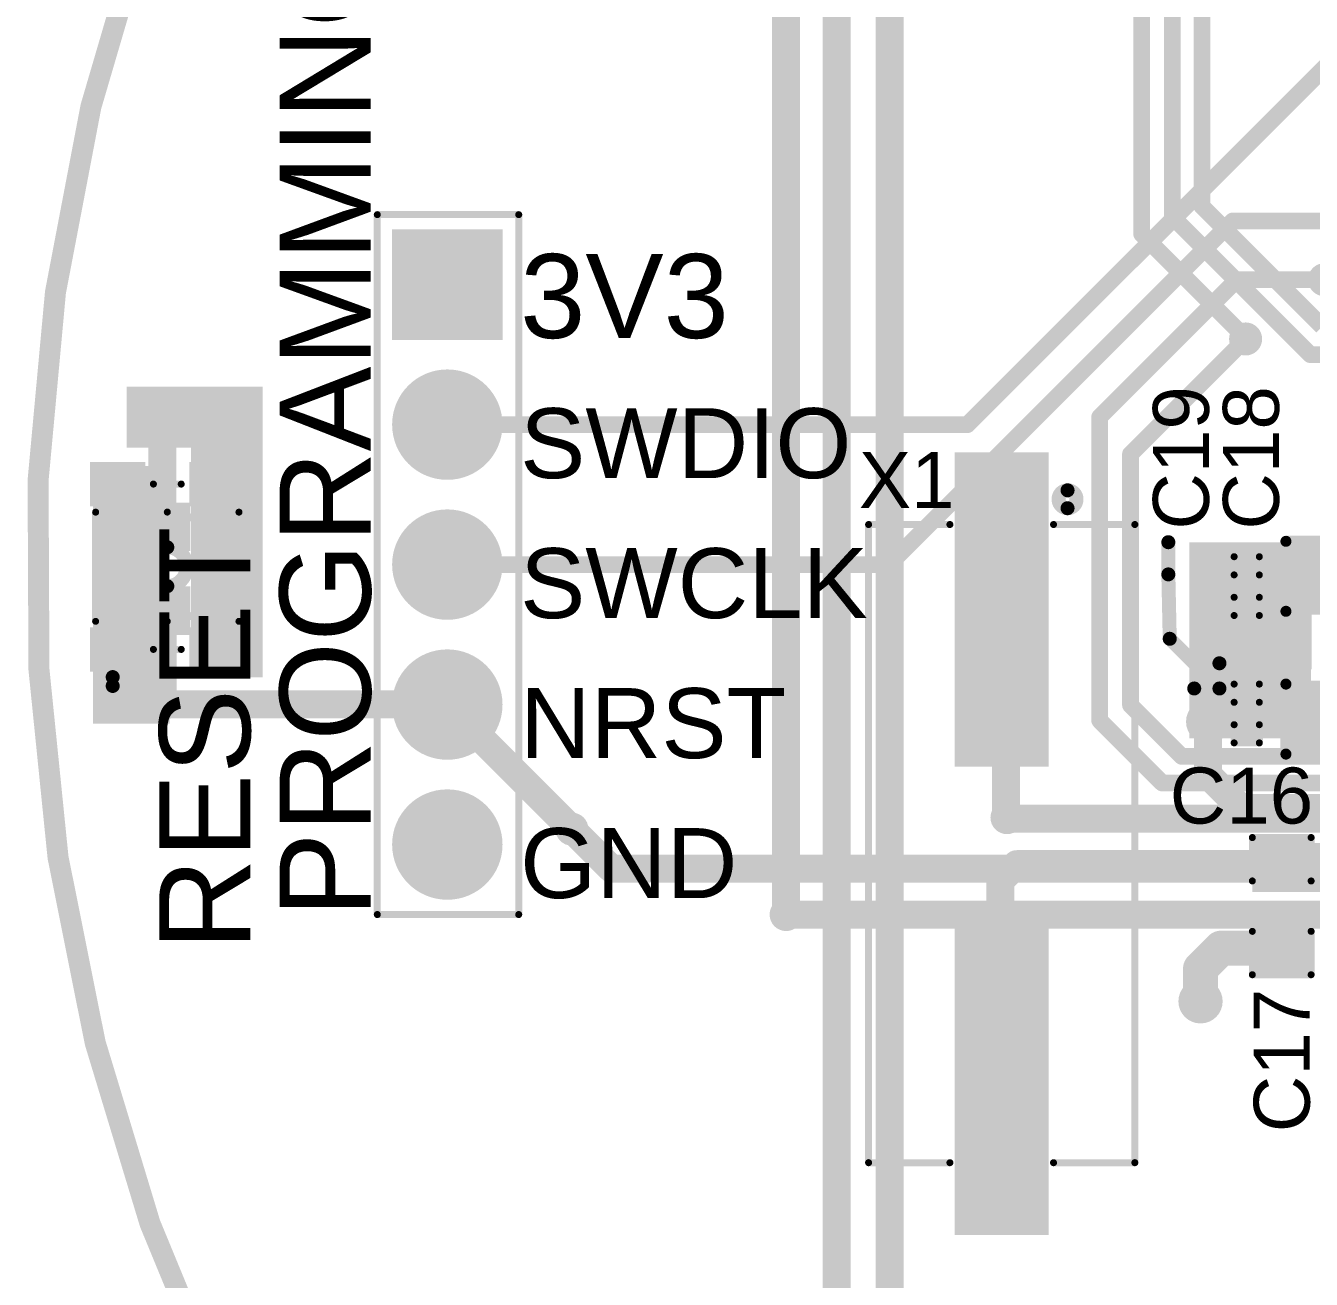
# Model space of a CAD drawing. Header units: millimetres. Extents: x -1.41 to 1.35, y -0.13 to 2.68.
# Drawn here: x -1.405 to -0.487, y 0.77 to 1.666 of the extents above; entities that cross this region are included whole.
import ezdxf

# ---------------------------------------------------------------- set-up
doc = ezdxf.new("R2010")
doc.units = ezdxf.units.MM
doc.header["$MEASUREMENT"] = 0
for name, color, linetype in [('BottomLayer', 5, 'Continuous'), ('BottomPaste', 16, 'Continuous'), ('BottomSolder', 6, 'Continuous'), ('Mechanical2', 216, 'Continuous'), ('MultiLayer', 9, 'Continuous'), ('PadHoleLayer', 156, 'Continuous'), ('TopLayer', 1, 'Continuous'), ('TopOverlay', 2, 'Continuous'), ('TopPaste', 8, 'Continuous'), ('TopSolder', 216, 'Continuous'), ('ViaHoleLayer', 16, 'Continuous')]:
    doc.layers.add(name, color=color, linetype=linetype)
doc.styles.add('Arial', font='', dxfattribs={"height": 0.2})
doc.styles.get('Arial').set_extended_font_data('Arial')

# ---------------------------------------------------------------- blocks, each defined once
blk = doc.blocks.new('GT_TC025D_H0065_L1_7')
at = {"layer": 'TopLayer'}
for points in [[(-0.0708661, 0.05118115), (-0.0472441, 0.05118115), (-0.0472441, 0.01968505), (-0.0708661, 0.01968505)], [(0.0472441, 0.05118115), (0.0708661, 0.05118115), (0.0708661, 0.01968505), (0.0472441, 0.01968505)], [(-0.0708661, -0.01968495), (-0.0472441, -0.01968495), (-0.0472441, -0.05118105), (-0.0708661, -0.05118105)], [(0.0472441, -0.01968495), (0.0708661, -0.01968495), (0.0708661, -0.05118105), (0.0472441, -0.05118105)]]:
    blk.add_hatch(color=1, dxfattribs=at).paths.add_polyline_path(points)
at = {"layer": 'TopPaste'}
for points in [[(-0.0708661, 0.05118115), (-0.0472441, 0.05118115), (-0.0472441, 0.01968505), (-0.0708661, 0.01968505)], [(0.0472441, 0.05118115), (0.0708661, 0.05118115), (0.0708661, 0.01968505), (0.0472441, 0.01968505)], [(-0.0708661, -0.01968495), (-0.0472441, -0.01968495), (-0.0472441, -0.05118105), (-0.0708661, -0.05118105)], [(0.0472441, -0.01968495), (0.0708661, -0.01968495), (0.0708661, -0.05118105), (0.0472441, -0.05118105)]]:
    blk.add_hatch(color=8, dxfattribs=at).paths.add_polyline_path(points)
at = {"layer": 'TopSolder'}
for points in [[(-0.0748661, 0.05518115), (-0.0432441, 0.05518115), (-0.0432441, 0.01568505), (-0.0748661, 0.01568505)], [(0.0432441, 0.05518115), (0.0748661, 0.05518115), (0.0748661, 0.01568505), (0.0432441, 0.01568505)], [(-0.0748661, -0.01568495), (-0.0432441, -0.01568495), (-0.0432441, -0.05518105), (-0.0748661, -0.05518105)], [(0.0432441, -0.01568495), (0.0748661, -0.01568495), (0.0748661, -0.05518105), (0.0432441, -0.05518105)]]:
    blk.add_hatch(color=216, dxfattribs=at).paths.add_polyline_path(points)
at = {"layer": 'TopOverlay'}
for points, const_width in [([(-0.0788377, 0.039, 1), (-0.0851623, 0.039, 1)], 0.01), ([(-0.04025, 0.0511811, 1), (-0.03775, 0.0511811, 1)], 0.0025), ([(0.03775, 0.0511811, 1), (0.04025, 0.0511811, 1)], 0.0025), ([(-0.0876623, 0.039, 1), (-0.0826623, 0.039, 1)], 0.005), ([(-0.0813377, 0.039, 1), (-0.0763377, 0.039, 1)], 0.005), ([(0.0390512, 0, 1), (-0.0390512, 0, 1)], 0.005), ([(0.0138924, 0, 1), (-0.0138924, 0, 1)], 0.01), ([(-0.0603051, 0.0099449, 1), (-0.0578051, 0.0099449, 1)], 0.0025), ([(0.0578051, 0.0099449, 1), (0.0603051, 0.0099449, 1)], 0.0025), ([(-0.0403012, 0, 1), (-0.0378012, 0, 1)], 0.0025), ([(-0.0163924, 0, 1), (-0.0113924, 0, 1)], 0.005), ([(0.0113924, 0, 1), (0.0163924, 0, 1)], 0.005), ([(0.0378012, 0, 1), (0.0403012, 0, 1)], 0.0025), ([(-0.0603051, -0.0099449, 1), (-0.0578051, -0.0099449, 1)], 0.0025), ([(0.0578051, -0.0099449, 1), (0.0603051, -0.0099449, 1)], 0.0025), ([(-0.04025, -0.051181, 1), (-0.03775, -0.051181, 1)], 0.0025), ([(0.03775, -0.051181, 1), (0.04025, -0.051181, 1)], 0.0025)]:
    blk.add_lwpolyline(points, format="xyb", close=True, dxfattribs=dict(at, const_width=const_width))
at = {"layer": 'TopOverlay', "const_width": 0.005}
for points in [[(-0.039, 0.0511811), (0.039, 0.0511811)], [(-0.0590551, 0.0099449), (-0.0590551, -0.0099449)], [(0.0590551, 0.0099449), (0.0590551, -0.0099449)], [(-0.039, -0.051181), (0.039, -0.051181)]]:
    blk.add_lwpolyline(points, dxfattribs=at)
blk = doc.blocks.new('ECS__327_7_34B_C_TR_16')
at = {"layer": 'TopLayer'}
for points in [[(-0.07086615, 0.03740155), (-0.02755905, 0.03740155), (-0.02755905, -0.03740155), (-0.07086615, -0.03740155)], [(0.02755905, 0.03740155), (0.07086615, 0.03740155), (0.07086615, -0.03740155), (0.02755905, -0.03740155)]]:
    blk.add_hatch(color=1, dxfattribs=at).paths.add_polyline_path(points)
at = {"layer": 'TopPaste'}
for points in [[(-0.07086615, 0.03740155), (-0.02755905, 0.03740155), (-0.02755905, -0.03740155), (-0.07086615, -0.03740155)], [(0.02755905, 0.03740155), (0.07086615, 0.03740155), (0.07086615, -0.03740155), (0.02755905, -0.03740155)]]:
    blk.add_hatch(color=8, dxfattribs=at).paths.add_polyline_path(points)
at = {"layer": 'TopSolder'}
for points in [[(-0.07486615, 0.04140155), (-0.02355905, 0.04140155), (-0.02355905, -0.04140155), (-0.07486615, -0.04140155)], [(0.02355905, 0.04140155), (0.07486615, 0.04140155), (0.07486615, -0.04140155), (0.02355905, -0.04140155)]]:
    blk.add_hatch(color=216, dxfattribs=at).paths.add_polyline_path(points)
at = {"layer": 'TopOverlay', "const_width": 0.007874}
for points in [[(-0.026, 0.043), (-0.076, 0.043)], [(-0.076, -0.043), (-0.076, 0.043)], [(0.076, 0.043), (0.026, 0.043)], [(0.076, -0.043), (0.076, 0.043)], [(-0.026, -0.043), (-0.076, -0.043)], [(0.076, -0.043), (0.026, -0.043)]]:
    blk.add_lwpolyline(points, dxfattribs=at)
at = {"layer": 'TopOverlay'}
for points, const_width in [([(-0.0779685, 0.043, 1), (-0.0740315, 0.043, 1)], 0.003937), ([(-0.0779685, 0.043, 1), (-0.0740315, 0.043, 1)], 0.003937), ([(-0.0279685, 0.043, 1), (-0.0240315, 0.043, 1)], 0.003937), ([(0.0240315, 0.043, 1), (0.0279685, 0.043, 1)], 0.003937), ([(0.0740315, 0.043, 1), (0.0779685, 0.043, 1)], 0.003937), ([(0.0740315, 0.043, 1), (0.0779685, 0.043, 1)], 0.003937), ([(-0.0858377, 0.013, 1), (-0.0921623, 0.013, 1)], 0.01), ([(-0.0946623, 0.013, 1), (-0.0896623, 0.013, 1)], 0.005), ([(-0.0883377, 0.013, 1), (-0.0833377, 0.013, 1)], 0.005), ([(-0.0779685, -0.043, 1), (-0.0740315, -0.043, 1)], 0.003937), ([(-0.0779685, -0.043, 1), (-0.0740315, -0.043, 1)], 0.003937), ([(-0.0279685, -0.043, 1), (-0.0240315, -0.043, 1)], 0.003937), ([(0.0240315, -0.043, 1), (0.0279685, -0.043, 1)], 0.003937), ([(0.0740315, -0.043, 1), (0.0779685, -0.043, 1)], 0.003937), ([(0.0740315, -0.043, 1), (0.0779685, -0.043, 1)], 0.003937)]:
    blk.add_lwpolyline(points, format="xyb", close=True, dxfattribs=dict(at, const_width=const_width))
blk = doc.blocks.new('HCM4920000000ABJT_17')
at = {"layer": 'TopLayer'}
for points in [[(-0.2745905, 0.02852435), (-0.0580551, 0.02852435), (-0.0580551, -0.03053075), (-0.2745905, -0.03053075)], [(0.0600552, 0.02852435), (0.2765906, 0.02852435), (0.2765906, -0.03053075), (0.0600552, -0.03053075)]]:
    blk.add_hatch(color=1, dxfattribs=at).paths.add_polyline_path(points)
at = {"layer": 'TopPaste'}
for points in [[(-0.2745905, 0.02852435), (-0.0580551, 0.02852435), (-0.0580551, -0.03053075), (-0.2745905, -0.03053075)], [(0.0600552, 0.02852435), (0.2765906, 0.02852435), (0.2765906, -0.03053075), (0.0600552, -0.03053075)]]:
    blk.add_hatch(color=8, dxfattribs=at).paths.add_polyline_path(points)
at = {"layer": 'TopSolder'}
for points in [[(-0.2785905, 0.03252435), (-0.0540551, 0.03252435), (-0.0540551, -0.03453075), (-0.2785905, -0.03453075)], [(0.0560552, 0.03252435), (0.2805906, 0.03252435), (0.2805906, -0.03453075), (0.0560552, -0.03453075)]]:
    blk.add_hatch(color=216, dxfattribs=at).paths.add_polyline_path(points)
at = {"layer": 'TopOverlay', "const_width": 0.005}
for points in [[(-0.2269588, 0.0359968), (-0.2269588, 0.0940832)], [(0.2289168, 0.0940832), (-0.2269588, 0.0940832)], [(0.2289589, 0.0359968), (0.2289589, 0.0940832)], [(-0.2269588, -0.0960896), (-0.2269588, -0.0380032)], [(0.2289589, -0.0960896), (0.2289589, -0.0380032)], [(0.2289168, -0.0960896), (-0.2269588, -0.0960896)]]:
    blk.add_lwpolyline(points, dxfattribs=at)
at = {"layer": 'TopOverlay'}
for points, const_width in [([(-0.2282088, 0.0940832, 1), (-0.2257088, 0.0940832, 1)], 0.0025), ([(-0.2282088, 0.0940832, 1), (-0.2257088, 0.0940832, 1)], 0.0025), ([(0.2276668, 0.0940832, 1), (0.2301668, 0.0940832, 1)], 0.0025), ([(0.2277089, 0.0940832, 1), (0.2302089, 0.0940832, 1)], 0.0025), ([(-0.2385969, 0.046, 1), (-0.2514031, 0.046, 1)], 0.01), ([(-0.2539031, 0.046, 1), (-0.2489031, 0.046, 1)], 0.005), ([(-0.2410969, 0.046, 1), (-0.2360969, 0.046, 1)], 0.005), ([(-0.2282088, 0.0359968, 1), (-0.2257088, 0.0359968, 1)], 0.0025), ([(0.2277089, 0.0359968, 1), (0.2302089, 0.0359968, 1)], 0.0025), ([(-0.2282088, -0.0380032, 1), (-0.2257088, -0.0380032, 1)], 0.0025), ([(0.2277089, -0.0380032, 1), (0.2302089, -0.0380032, 1)], 0.0025), ([(-0.2282088, -0.0960896, 1), (-0.2257088, -0.0960896, 1)], 0.0025), ([(-0.2282088, -0.0960896, 1), (-0.2257088, -0.0960896, 1)], 0.0025), ([(0.2276668, -0.0960896, 1), (0.2301668, -0.0960896, 1)], 0.0025), ([(0.2277089, -0.0960896, 1), (0.2302089, -0.0960896, 1)], 0.0025)]:
    blk.add_lwpolyline(points, format="xyb", close=True, dxfattribs=dict(at, const_width=const_width))
blk = doc.blocks.new('SMC_1_05_1_GT_73')
at = {"layer": 'BottomLayer'}
blk.add_hatch(color=5, dxfattribs=at).paths.add_polyline_path([(-0.23543305, 0.03543305), (-0.16456695, 0.03543305), (-0.16456695, -0.03543305), (-0.23543305, -0.03543305)])
h = blk.add_hatch(color=5, dxfattribs=at)
edge = h.paths.add_edge_path()
edge.add_arc((-0.1, 0), 0.035433, 0, 360)
h = blk.add_hatch(color=5, dxfattribs=at)
edge = h.paths.add_edge_path()
edge.add_arc((0, 0), 0.035433, 0, 360)
h = blk.add_hatch(color=5, dxfattribs=at)
edge = h.paths.add_edge_path()
edge.add_arc((0.1, 0), 0.035433, 0, 360)
h = blk.add_hatch(color=5, dxfattribs=at)
edge = h.paths.add_edge_path()
edge.add_arc((0.2, 0), 0.035433, 0, 360)
at = {"layer": 'BottomSolder'}
blk.add_hatch(color=6, dxfattribs=at).paths.add_polyline_path([(-0.23943305, 0.03943305), (-0.16056695, 0.03943305), (-0.16056695, -0.03943305), (-0.23943305, -0.03943305)])
h = blk.add_hatch(color=6, dxfattribs=at)
edge = h.paths.add_edge_path()
edge.add_arc((-0.1, 0), 0.039433, 0, 360)
h = blk.add_hatch(color=6, dxfattribs=at)
edge = h.paths.add_edge_path()
edge.add_arc((0, 0), 0.039433, 0, 360)
h = blk.add_hatch(color=6, dxfattribs=at)
edge = h.paths.add_edge_path()
edge.add_arc((0.1, 0), 0.039433, 0, 360)
h = blk.add_hatch(color=6, dxfattribs=at)
edge = h.paths.add_edge_path()
edge.add_arc((0.2, 0), 0.039433, 0, 360)
at = {"layer": 'MultiLayer'}
blk.add_hatch(color=9, dxfattribs=at).paths.add_polyline_path([(-0.23543305, 0.03543305), (-0.16456695, 0.03543305), (-0.16456695, -0.03543305), (-0.23543305, -0.03543305)])
h = blk.add_hatch(color=9, dxfattribs=at)
edge = h.paths.add_edge_path()
edge.add_arc((-0.1, 0), 0.035433, 0, 360)
h = blk.add_hatch(color=9, dxfattribs=at)
edge = h.paths.add_edge_path()
edge.add_arc((0, 0), 0.035433, 0, 360)
h = blk.add_hatch(color=9, dxfattribs=at)
edge = h.paths.add_edge_path()
edge.add_arc((0.1, 0), 0.035433, 0, 360)
h = blk.add_hatch(color=9, dxfattribs=at)
edge = h.paths.add_edge_path()
edge.add_arc((0.2, 0), 0.035433, 0, 360)
at = {"layer": 'PadHoleLayer'}
h = blk.add_hatch(color=156, dxfattribs=at)
edge = h.paths.add_edge_path()
edge.add_arc((-0.2, 0), 0.0177165, 0, 360)
h = blk.add_hatch(color=156, dxfattribs=at)
edge = h.paths.add_edge_path()
edge.add_arc((-0.1, 0), 0.0177165, 0, 360)
h = blk.add_hatch(color=156, dxfattribs=at)
edge = h.paths.add_edge_path()
edge.add_arc((0, 0), 0.0177165, 0, 360)
h = blk.add_hatch(color=156, dxfattribs=at)
edge = h.paths.add_edge_path()
edge.add_arc((0.1, 0), 0.0177165, 0, 360)
h = blk.add_hatch(color=156, dxfattribs=at)
edge = h.paths.add_edge_path()
edge.add_arc((0.2, 0), 0.0177165, 0, 360)
at = {"layer": 'TopLayer'}
blk.add_hatch(color=1, dxfattribs=at).paths.add_polyline_path([(-0.23543305, 0.03543305), (-0.16456695, 0.03543305), (-0.16456695, -0.03543305), (-0.23543305, -0.03543305)])
h = blk.add_hatch(color=1, dxfattribs=at)
edge = h.paths.add_edge_path()
edge.add_arc((-0.1, 0), 0.035433, 0, 360)
h = blk.add_hatch(color=1, dxfattribs=at)
edge = h.paths.add_edge_path()
edge.add_arc((0, 0), 0.035433, 0, 360)
h = blk.add_hatch(color=1, dxfattribs=at)
edge = h.paths.add_edge_path()
edge.add_arc((0.1, 0), 0.035433, 0, 360)
h = blk.add_hatch(color=1, dxfattribs=at)
edge = h.paths.add_edge_path()
edge.add_arc((0.2, 0), 0.035433, 0, 360)
at = {"layer": 'TopSolder'}
blk.add_hatch(color=216, dxfattribs=at).paths.add_polyline_path([(-0.23943305, 0.03943305), (-0.16056695, 0.03943305), (-0.16056695, -0.03943305), (-0.23943305, -0.03943305)])
h = blk.add_hatch(color=216, dxfattribs=at)
edge = h.paths.add_edge_path()
edge.add_arc((-0.1, 0), 0.039433, 0, 360)
h = blk.add_hatch(color=216, dxfattribs=at)
edge = h.paths.add_edge_path()
edge.add_arc((0, 0), 0.039433, 0, 360)
h = blk.add_hatch(color=216, dxfattribs=at)
edge = h.paths.add_edge_path()
edge.add_arc((0.1, 0), 0.039433, 0, 360)
h = blk.add_hatch(color=216, dxfattribs=at)
edge = h.paths.add_edge_path()
edge.add_arc((0.2, 0), 0.039433, 0, 360)
at = {"layer": 'TopOverlay', "const_width": 0.005}
for points in [[(-0.25, -0.05), (-0.25, 0.051)], [(0.25, 0.051), (-0.25, 0.051)], [(0.25, -0.05), (0.25, 0.051)], [(0.25, -0.05), (-0.25, -0.05)]]:
    blk.add_lwpolyline(points, dxfattribs=at)
at = {"layer": 'TopOverlay', "const_width": 0.0025}
for points in [[(-0.25125, 0.051, 1), (-0.24875, 0.051, 1)], [(-0.25125, 0.051, 1), (-0.24875, 0.051, 1)], [(0.24875, 0.051, 1), (0.25125, 0.051, 1)], [(0.24875, 0.051, 1), (0.25125, 0.051, 1)], [(-0.25125, -0.05, 1), (-0.24875, -0.05, 1)], [(-0.25125, -0.05, 1), (-0.24875, -0.05, 1)], [(0.24875, -0.05, 1), (0.25125, -0.05, 1)], [(0.24875, -0.05, 1), (0.25125, -0.05, 1)]]:
    blk.add_lwpolyline(points, format="xyb", close=True, dxfattribs=at)
blk = doc.blocks.new('CAP_0201_96')
at = {"layer": 'TopLayer'}
for points in [[(-0.0177165, 0.0059055), (-0.0059055, 0.0059055), (-0.0059055, -0.0059055), (-0.0177165, -0.0059055)], [(0.0059055, 0.0059055), (0.0177165, 0.0059055), (0.0177165, -0.0059055), (0.0059055, -0.0059055)]]:
    blk.add_hatch(color=1, dxfattribs=at).paths.add_polyline_path(points)
at = {"layer": 'TopPaste'}
for points in [[(-0.0177165, 0.0059055), (-0.0059055, 0.0059055), (-0.0059055, -0.0059055), (-0.0177165, -0.0059055)], [(0.0059055, 0.0059055), (0.0177165, 0.0059055), (0.0177165, -0.0059055), (0.0059055, -0.0059055)]]:
    blk.add_hatch(color=8, dxfattribs=at).paths.add_polyline_path(points)
at = {"layer": 'TopSolder'}
for points in [[(-0.0198819, 0.0080709), (-0.0037401, 0.0080709), (-0.0037401, -0.0080709), (-0.0198819, -0.0080709)], [(0.0037401, 0.0080709), (0.0198819, 0.0080709), (0.0198819, -0.0080709), (0.0037401, -0.0080709)]]:
    blk.add_hatch(color=216, dxfattribs=at).paths.add_polyline_path(points)
at = {"layer": 'TopOverlay', "const_width": 0.005}
for points in [[(-0.021, -0.009), (-0.021, 0.009)], [(-0.008, 0.009), (-0.021, 0.009)], [(0.021, 0.009), (0.008, 0.009)], [(0.021, -0.009), (0.021, 0.009)], [(-0.008, -0.009), (-0.021, -0.009)], [(0.021, -0.009), (0.008, -0.009)]]:
    blk.add_lwpolyline(points, dxfattribs=at)
at = {"layer": 'TopOverlay', "const_width": 0.0025}
for points in [[(-0.02225, 0.009, 1), (-0.01975, 0.009, 1)], [(-0.02225, 0.009, 1), (-0.01975, 0.009, 1)], [(-0.00925, 0.009, 1), (-0.00675, 0.009, 1)], [(0.00675, 0.009, 1), (0.00925, 0.009, 1)], [(0.01975, 0.009, 1), (0.02225, 0.009, 1)], [(0.01975, 0.009, 1), (0.02225, 0.009, 1)], [(-0.02225, -0.009, 1), (-0.01975, -0.009, 1)], [(-0.02225, -0.009, 1), (-0.01975, -0.009, 1)], [(-0.00925, -0.009, 1), (-0.00675, -0.009, 1)], [(0.00675, -0.009, 1), (0.00925, -0.009, 1)], [(0.01975, -0.009, 1), (0.02225, -0.009, 1)], [(0.01975, -0.009, 1), (0.02225, -0.009, 1)]]:
    blk.add_lwpolyline(points, format="xyb", close=True, dxfattribs=at)
blk = doc.blocks.new('CAP_0201_97')
at = {"layer": 'TopLayer'}
for points in [[(-0.0177165, 0.0059055), (-0.0059055, 0.0059055), (-0.0059055, -0.0059055), (-0.0177165, -0.0059055)], [(0.0059055, 0.0059055), (0.0177165, 0.0059055), (0.0177165, -0.0059055), (0.0059055, -0.0059055)]]:
    blk.add_hatch(color=1, dxfattribs=at).paths.add_polyline_path(points)
at = {"layer": 'TopPaste'}
for points in [[(-0.0177165, 0.0059055), (-0.0059055, 0.0059055), (-0.0059055, -0.0059055), (-0.0177165, -0.0059055)], [(0.0059055, 0.0059055), (0.0177165, 0.0059055), (0.0177165, -0.0059055), (0.0059055, -0.0059055)]]:
    blk.add_hatch(color=8, dxfattribs=at).paths.add_polyline_path(points)
at = {"layer": 'TopSolder'}
for points in [[(-0.0198819, 0.0080709), (-0.0037401, 0.0080709), (-0.0037401, -0.0080709), (-0.0198819, -0.0080709)], [(0.0037401, 0.0080709), (0.0198819, 0.0080709), (0.0198819, -0.0080709), (0.0037401, -0.0080709)]]:
    blk.add_hatch(color=216, dxfattribs=at).paths.add_polyline_path(points)
at = {"layer": 'TopOverlay', "const_width": 0.005}
for points in [[(-0.021, 0.009), (-0.021, -0.009)], [(-0.021, 0.009), (-0.008, 0.009)], [(0.008, 0.009), (0.021, 0.009)], [(0.021, 0.009), (0.021, -0.009)], [(-0.021, -0.009), (-0.008, -0.009)], [(0.008, -0.009), (0.021, -0.009)]]:
    blk.add_lwpolyline(points, dxfattribs=at)
at = {"layer": 'TopOverlay', "const_width": 0.0025}
for points in [[(-0.02225, 0.009, 1), (-0.01975, 0.009, 1)], [(-0.02225, 0.009, 1), (-0.01975, 0.009, 1)], [(-0.00925, 0.009, 1), (-0.00675, 0.009, 1)], [(0.00675, 0.009, 1), (0.00925, 0.009, 1)], [(0.01975, 0.009, 1), (0.02225, 0.009, 1)], [(0.01975, 0.009, 1), (0.02225, 0.009, 1)], [(-0.02225, -0.009, 1), (-0.01975, -0.009, 1)], [(-0.02225, -0.009, 1), (-0.01975, -0.009, 1)], [(-0.00925, -0.009, 1), (-0.00675, -0.009, 1)], [(0.00675, -0.009, 1), (0.00925, -0.009, 1)], [(0.01975, -0.009, 1), (0.02225, -0.009, 1)], [(0.01975, -0.009, 1), (0.02225, -0.009, 1)]]:
    blk.add_lwpolyline(points, format="xyb", close=True, dxfattribs=at)
blk = doc.blocks.new('C___0603_98')
at = {"layer": 'TopLayer'}
for points in [[(-0.015, 0.0175), (-0.015, -0.0175), (-0.045, -0.0175), (-0.045, 0.0175)], [(0.045, 0.0175), (0.045, -0.0175), (0.015, -0.0175), (0.015, 0.0175)]]:
    blk.add_hatch(color=1, dxfattribs=at).paths.add_polyline_path(points)
at = {"layer": 'TopPaste'}
for points in [[(-0.015, 0.0175), (-0.015, -0.0175), (-0.045, -0.0175), (-0.045, 0.0175)], [(0.045, 0.0175), (0.045, -0.0175), (0.015, -0.0175), (0.015, 0.0175)]]:
    blk.add_hatch(color=8, dxfattribs=at).paths.add_polyline_path(points)
at = {"layer": 'TopSolder'}
for points in [[(-0.0126378, 0.0198622), (-0.0126378, -0.0198622), (-0.0473622, -0.0198622), (-0.0473622, 0.0198622)], [(0.0473622, 0.0198622), (0.0473622, -0.0198622), (0.0126378, -0.0198622), (0.0126378, 0.0198622)]]:
    blk.add_hatch(color=216, dxfattribs=at).paths.add_polyline_path(points)
at = {"layer": 'TopOverlay', "const_width": 0.005}
for points in [[(-0.049, 0.021), (-0.049, -0.021)], [(-0.049, 0.021), (-0.018, 0.021)], [(0.018, 0.021), (0.049, 0.021)], [(0.049, 0.021), (0.049, -0.021)], [(-0.049, -0.021), (-0.018, -0.021)], [(0.018, -0.021), (0.049, -0.021)]]:
    blk.add_lwpolyline(points, dxfattribs=at)
at = {"layer": 'TopOverlay', "const_width": 0.0025}
for points in [[(-0.05025, 0.021, 1), (-0.04775, 0.021, 1)], [(-0.05025, 0.021, 1), (-0.04775, 0.021, 1)], [(-0.01925, 0.021, 1), (-0.01675, 0.021, 1)], [(0.01675, 0.021, 1), (0.01925, 0.021, 1)], [(0.04775, 0.021, 1), (0.05025, 0.021, 1)], [(0.04775, 0.021, 1), (0.05025, 0.021, 1)], [(-0.05025, -0.021, 1), (-0.04775, -0.021, 1)], [(-0.05025, -0.021, 1), (-0.04775, -0.021, 1)], [(-0.01925, -0.021, 1), (-0.01675, -0.021, 1)], [(0.01675, -0.021, 1), (0.01925, -0.021, 1)], [(0.04775, -0.021, 1), (0.05025, -0.021, 1)], [(0.04775, -0.021, 1), (0.05025, -0.021, 1)]]:
    blk.add_lwpolyline(points, format="xyb", close=True, dxfattribs=at)
blk = doc.blocks.new('C__0603_B_100')
at = {"layer": 'BottomLayer'}
for points in [[(-0.045, -0.0175), (-0.045, 0.0175), (-0.015, 0.0175), (-0.015, -0.0175)], [(0.015, -0.0175), (0.015, 0.0175), (0.045, 0.0175), (0.045, -0.0175)]]:
    blk.add_hatch(color=5, dxfattribs=at).paths.add_polyline_path(points)
at = {"layer": 'BottomPaste'}
for points in [[(-0.045, -0.0175), (-0.045, 0.0175), (-0.015, 0.0175), (-0.015, -0.0175)], [(0.015, -0.0175), (0.015, 0.0175), (0.045, 0.0175), (0.045, -0.0175)]]:
    blk.add_hatch(color=16, dxfattribs=at).paths.add_polyline_path(points)
at = {"layer": 'BottomSolder'}
for points in [[(-0.0473622, -0.0198622), (-0.0473622, 0.0198622), (-0.0126378, 0.0198622), (-0.0126378, -0.0198622)], [(0.0126378, -0.0198622), (0.0126378, 0.0198622), (0.0473622, 0.0198622), (0.0473622, -0.0198622)]]:
    blk.add_hatch(color=6, dxfattribs=at).paths.add_polyline_path(points)
blk = doc.blocks.new('C__0603_B_107')
at = {"layer": 'BottomLayer'}
for points in [[(-0.045, -0.0175), (-0.045, 0.0175), (-0.015, 0.0175), (-0.015, -0.0175)], [(0.015, -0.0175), (0.015, 0.0175), (0.045, 0.0175), (0.045, -0.0175)]]:
    blk.add_hatch(color=5, dxfattribs=at).paths.add_polyline_path(points)
at = {"layer": 'BottomPaste'}
for points in [[(-0.045, -0.0175), (-0.045, 0.0175), (-0.015, 0.0175), (-0.015, -0.0175)], [(0.015, -0.0175), (0.015, 0.0175), (0.045, 0.0175), (0.045, -0.0175)]]:
    blk.add_hatch(color=16, dxfattribs=at).paths.add_polyline_path(points)
at = {"layer": 'BottomSolder'}
for points in [[(-0.0473622, -0.0198622), (-0.0473622, 0.0198622), (-0.0126378, 0.0198622), (-0.0126378, -0.0198622)], [(0.0126378, -0.0198622), (0.0126378, 0.0198622), (0.0473622, 0.0198622), (0.0473622, -0.0198622)]]:
    blk.add_hatch(color=6, dxfattribs=at).paths.add_polyline_path(points)
blk = doc.blocks.new('C__0603_B_108')
at = {"layer": 'BottomLayer'}
for points in [[(-0.045, -0.0175), (-0.045, 0.0175), (-0.015, 0.0175), (-0.015, -0.0175)], [(0.015, -0.0175), (0.015, 0.0175), (0.045, 0.0175), (0.045, -0.0175)]]:
    blk.add_hatch(color=5, dxfattribs=at).paths.add_polyline_path(points)
at = {"layer": 'BottomPaste'}
for points in [[(-0.045, -0.0175), (-0.045, 0.0175), (-0.015, 0.0175), (-0.015, -0.0175)], [(0.015, -0.0175), (0.015, 0.0175), (0.045, 0.0175), (0.045, -0.0175)]]:
    blk.add_hatch(color=16, dxfattribs=at).paths.add_polyline_path(points)
at = {"layer": 'BottomSolder'}
for points in [[(-0.0473622, -0.0198622), (-0.0473622, 0.0198622), (-0.0126378, 0.0198622), (-0.0126378, -0.0198622)], [(0.0126378, -0.0198622), (0.0126378, 0.0198622), (0.0473622, 0.0198622), (0.0473622, -0.0198622)]]:
    blk.add_hatch(color=6, dxfattribs=at).paths.add_polyline_path(points)
blk = doc.blocks.new('C__0603_B_113')
at = {"layer": 'BottomLayer'}
for points in [[(-0.045, -0.0175), (-0.045, 0.0175), (-0.015, 0.0175), (-0.015, -0.0175)], [(0.015, -0.0175), (0.015, 0.0175), (0.045, 0.0175), (0.045, -0.0175)]]:
    blk.add_hatch(color=5, dxfattribs=at).paths.add_polyline_path(points)
at = {"layer": 'BottomPaste'}
for points in [[(-0.045, -0.0175), (-0.045, 0.0175), (-0.015, 0.0175), (-0.015, -0.0175)], [(0.015, -0.0175), (0.015, 0.0175), (0.045, 0.0175), (0.045, -0.0175)]]:
    blk.add_hatch(color=16, dxfattribs=at).paths.add_polyline_path(points)
at = {"layer": 'BottomSolder'}
for points in [[(-0.0473622, -0.0198622), (-0.0473622, 0.0198622), (-0.0126378, 0.0198622), (-0.0126378, -0.0198622)], [(0.0126378, -0.0198622), (0.0126378, 0.0198622), (0.0473622, 0.0198622), (0.0473622, -0.0198622)]]:
    blk.add_hatch(color=6, dxfattribs=at).paths.add_polyline_path(points)

msp = doc.modelspace()

# ---------------------------------------------------------------- hatches: boundary and pattern name
at = {"layer": 'BottomLayer'}
h = msp.add_hatch(color=5, dxfattribs=at)
edge = h.paths.add_edge_path()
edge.add_arc((-0.477477, 1.484051), 0.011811, 0, 360)
h = msp.add_hatch(color=5, dxfattribs=at)
edge = h.paths.add_edge_path()
edge.add_arc((-0.533808, 1.44172), 0.011811, 0, 360)
h = msp.add_hatch(color=5, dxfattribs=at)
edge = h.paths.add_edge_path()
edge.add_arc((-1.3075002, 1.3850278), 0.011811, 0, 360)
msp.add_hatch(color=5, dxfattribs=at).paths.add_polyline_path([(-0.487, 1.296528), (-0.574, 1.296528), (-0.574, 1.156528), (-0.487, 1.156528)])
h = msp.add_hatch(color=5, dxfattribs=at)
edge = h.paths.add_edge_path()
edge.add_arc((-0.533, 1.2196579), 0.011811, 0, 360)
h = msp.add_hatch(color=5, dxfattribs=at)
edge = h.paths.add_edge_path()
edge.add_arc((-1.307, 1.181), 0.011811, 0, 360)
h = msp.add_hatch(color=5, dxfattribs=at)
edge = h.paths.add_edge_path()
edge.add_arc((-0.5605551, 1.168339), 0.011811, 0, 360)
h = msp.add_hatch(color=5, dxfattribs=at)
edge = h.paths.add_edge_path()
edge.add_arc((-0.7042284, 1.099764), 0.011811, 0, 360)
h = msp.add_hatch(color=5, dxfattribs=at)
edge = h.paths.add_edge_path()
edge.add_arc((-1.015, 1.0915279), 0.011811, 0, 360)
h = msp.add_hatch(color=5, dxfattribs=at)
edge = h.paths.add_edge_path()
edge.add_arc((-0.862, 1.030528), 0.011811, 0, 360)
h = msp.add_hatch(color=5, dxfattribs=at)
edge = h.paths.add_edge_path()
edge.add_arc((-0.566, 0.968528), 0.011811, 0, 360)
at = {"layer": 'BottomSolder'}
h = msp.add_hatch(color=6, dxfattribs=at)
edge = h.paths.add_edge_path()
edge.add_arc((-1.3075002, 1.3850278), 0.015811, 0, 360)
h = msp.add_hatch(color=6, dxfattribs=at)
edge = h.paths.add_edge_path()
edge.add_arc((-0.533, 1.2196579), 0.015811, 0, 360)
h = msp.add_hatch(color=6, dxfattribs=at)
edge = h.paths.add_edge_path()
edge.add_arc((-0.5605551, 1.168339), 0.015811, 0, 360)
h = msp.add_hatch(color=6, dxfattribs=at)
edge = h.paths.add_edge_path()
edge.add_arc((-0.566, 0.968528), 0.015811, 0, 360)
at = {"layer": 'TopLayer'}
h = msp.add_hatch(color=1, dxfattribs=at)
edge = h.paths.add_edge_path()
edge.add_arc((-0.477477, 1.484051), 0.011811, 0, 360)
h = msp.add_hatch(color=1, dxfattribs=at)
edge = h.paths.add_edge_path()
edge.add_arc((-0.533808, 1.44172), 0.011811, 0, 360)
for points in [[(-1.333, 1.364), (-1.236, 1.364), (-1.236, 1.4075276), (-1.333, 1.4075276)], [(-1.236, 1.4075276), (-1.287, 1.4075276), (-1.287, 1.2), (-1.236, 1.2)], [(-1.357, 1.167), (-1.3023414, 1.167), (-1.3023414, 1.351), (-1.357, 1.351)], [(-0.529, 1.046528), (-0.462, 1.046528), (-0.462, 1.081528), (-0.529, 1.081528)]]:
    msp.add_hatch(color=1, dxfattribs=at).paths.add_polyline_path(points)
h = msp.add_hatch(color=1, dxfattribs=at)
edge = h.paths.add_edge_path()
edge.add_arc((-1.3075002, 1.3850278), 0.011811, 0, 360)
h = msp.add_hatch(color=1, dxfattribs=at)
edge = h.paths.add_edge_path()
edge.add_arc((-0.533, 1.2196579), 0.011811, 0, 360)
h = msp.add_hatch(color=1, dxfattribs=at)
edge = h.paths.add_edge_path()
edge.add_arc((-1.307, 1.181), 0.011811, 0, 360)
h = msp.add_hatch(color=1, dxfattribs=at)
edge = h.paths.add_edge_path()
edge.add_arc((-0.5605551, 1.168339), 0.011811, 0, 360)
h = msp.add_hatch(color=1, dxfattribs=at)
edge = h.paths.add_edge_path()
edge.add_arc((-0.7042284, 1.099764), 0.011811, 0, 360)
h = msp.add_hatch(color=1, dxfattribs=at)
edge = h.paths.add_edge_path()
edge.add_arc((-1.015, 1.0915279), 0.011811, 0, 360)
h = msp.add_hatch(color=1, dxfattribs=at)
edge = h.paths.add_edge_path()
edge.add_arc((-0.862, 1.030528), 0.011811, 0, 360)
h = msp.add_hatch(color=1, dxfattribs=at)
edge = h.paths.add_edge_path()
edge.add_arc((-0.566, 0.968528), 0.011811, 0, 360)
at = {"layer": 'TopSolder'}
h = msp.add_hatch(color=216, dxfattribs=at)
edge = h.paths.add_edge_path()
edge.add_arc((-1.3075002, 1.3850278), 0.015811, 0, 360)
h = msp.add_hatch(color=216, dxfattribs=at)
edge = h.paths.add_edge_path()
edge.add_arc((-0.533, 1.2196579), 0.015811, 0, 360)
h = msp.add_hatch(color=216, dxfattribs=at)
edge = h.paths.add_edge_path()
edge.add_arc((-0.5605551, 1.168339), 0.015811, 0, 360)
h = msp.add_hatch(color=216, dxfattribs=at)
edge = h.paths.add_edge_path()
edge.add_arc((-0.566, 0.968528), 0.015811, 0, 360)
at = {"layer": 'ViaHoleLayer'}
h = msp.add_hatch(color=16, dxfattribs=at)
edge = h.paths.add_edge_path()
edge.add_arc((-0.533808, 1.44172), 0.0059055, 0, 360)
h = msp.add_hatch(color=16, dxfattribs=at)
edge = h.paths.add_edge_path()
edge.add_arc((-1.3075002, 1.3850278), 0.0059055, 0, 360)
h = msp.add_hatch(color=16, dxfattribs=at)
edge = h.paths.add_edge_path()
edge.add_arc((-0.533, 1.2196579), 0.0059055, 0, 360)
h = msp.add_hatch(color=16, dxfattribs=at)
edge = h.paths.add_edge_path()
edge.add_arc((-1.307, 1.181), 0.0059055, 0, 360)
h = msp.add_hatch(color=16, dxfattribs=at)
edge = h.paths.add_edge_path()
edge.add_arc((-0.5605551, 1.168339), 0.0059055, 0, 360)
h = msp.add_hatch(color=16, dxfattribs=at)
edge = h.paths.add_edge_path()
edge.add_arc((-0.7042284, 1.099764), 0.0059055, 0, 360)
h = msp.add_hatch(color=16, dxfattribs=at)
edge = h.paths.add_edge_path()
edge.add_arc((-1.015, 1.0915279), 0.0059055, 0, 360)
h = msp.add_hatch(color=16, dxfattribs=at)
edge = h.paths.add_edge_path()
edge.add_arc((-0.862, 1.030528), 0.0059055, 0, 360)
h = msp.add_hatch(color=16, dxfattribs=at)
edge = h.paths.add_edge_path()
edge.add_arc((-0.566, 0.968528), 0.0059055, 0, 360)

# ---------------------------------------------------------------- linework, layer by layer
at = {"layer": 'BottomLayer'}
for points, const_width in [([(-0.732472, 1.380528), (-0.384, 1.729)], 0.012), ([(-0.788472, 1.280528), (-0.543, 1.526)], 0.012), ([(-0.543, 1.526), (-0.475, 1.526)], 0.012), ([(-0.638, 1.386), (-0.539949, 1.484051)], 0.012), ([(-0.539949, 1.484051), (-0.477477, 1.484051)], 0.012), ([(-0.616, 1.3595281), (-0.5338082, 1.4417199)], 0.012), ([(-0.5338082, 1.4417199), (-0.533808, 1.4417199)], 0.012), ([(-1.3075002, 1.3075278), (-1.3075002, 1.3850278)], 0.02), ([(-0.638, 1.1691313), (-0.638, 1.386)], 0.012), ([(-1.104, 1.380528), (-0.732472, 1.380528)], 0.012), ([(-0.616, 1.1801433), (-0.616, 1.3595281)], 0.012), ([(-1.104, 1.280528), (-0.788472, 1.280528)], 0.012), ([(-1.3075002, 1.2427779), (-1.3075002, 1.2475278)], 0.02), ([(-1.3075002, 1.2427779), (-1.3072501, 1.2425278)], 0.02), ([(-1.3072501, 1.1812501), (-1.3072501, 1.2425278)], 0.02), ([(-1.3072501, 1.1812501), (-1.307, 1.181)], 0.02), ([(-0.616, 1.1801433), (-0.5793847, 1.143528)], 0.012), ([(-0.638, 1.1691313), (-0.5933967, 1.124528)], 0.012), ([(-0.5793847, 1.143528), (-0.151528, 1.143528)], 0.012), ([(-0.5933967, 1.124528), (-0.164528, 1.124528)], 0.012), ([(-0.7042284, 1.099764), (-0.7035354, 1.099071)], 0.02), ([(-0.7035354, 1.099071), (-0.4027011, 1.099071)], 0.02), ([(-1.015, 1.0915279), (-0.9868078, 1.0633357)], 0.02), ([(-0.9868078, 1.0633357), (-0.2931372, 1.0633357)], 0.02), ([(-0.862, 1.030528), (-0.432, 1.030528)], 0.02)]:
    msp.add_lwpolyline(points, dxfattribs=dict(at, const_width=const_width))
for points, const_width in [([(-0.546, 1.526, 1), (-0.54, 1.526, 1)], 0.006), ([(-0.546, 1.526, 1), (-0.54, 1.526, 1)], 0.006), ([(-0.542949, 1.484051, 1), (-0.536949, 1.484051, 1)], 0.006), ([(-0.542949, 1.484051, 1), (-0.536949, 1.484051, 1)], 0.006), ([(-0.5368082, 1.4417199, 1), (-0.5308082, 1.4417199, 1)], 0.006), ([(-0.5368082, 1.4417199, 1), (-0.5308082, 1.4417199, 1)], 0.006), ([(-0.536808, 1.4417199, 1), (-0.530808, 1.4417199, 1)], 0.006), ([(-1.3125002, 1.3850278, 1), (-1.3025002, 1.3850278, 1)], 0.01), ([(-0.641, 1.386, 1), (-0.635, 1.386, 1)], 0.006), ([(-0.641, 1.386, 1), (-0.635, 1.386, 1)], 0.006), ([(-1.107, 1.380528, 1), (-1.101, 1.380528, 1)], 0.006), ([(-0.735472, 1.380528, 1), (-0.729472, 1.380528, 1)], 0.006), ([(-0.735472, 1.380528, 1), (-0.729472, 1.380528, 1)], 0.006), ([(-0.619, 1.3595281, 1), (-0.613, 1.3595281, 1)], 0.006), ([(-0.619, 1.3595281, 1), (-0.613, 1.3595281, 1)], 0.006), ([(-1.3125002, 1.3075278, 1), (-1.3025002, 1.3075278, 1)], 0.01), ([(-1.107, 1.280528, 1), (-1.101, 1.280528, 1)], 0.006), ([(-0.791472, 1.280528, 1), (-0.785472, 1.280528, 1)], 0.006), ([(-0.791472, 1.280528, 1), (-0.785472, 1.280528, 1)], 0.006), ([(-1.3125002, 1.2475278, 1), (-1.3025002, 1.2475278, 1)], 0.01), ([(-1.3125002, 1.2427779, 1), (-1.3025002, 1.2427779, 1)], 0.01), ([(-1.3125002, 1.2427779, 1), (-1.3025002, 1.2427779, 1)], 0.01), ([(-1.3122501, 1.2425278, 1), (-1.3022501, 1.2425278, 1)], 0.01), ([(-1.3122501, 1.2425278, 1), (-1.3022501, 1.2425278, 1)], 0.01), ([(-1.3122501, 1.1812501, 1), (-1.3022501, 1.1812501, 1)], 0.01), ([(-1.3122501, 1.1812501, 1), (-1.3022501, 1.1812501, 1)], 0.01), ([(-1.312, 1.181, 1), (-1.302, 1.181, 1)], 0.01), ([(-0.619, 1.1801433, 1), (-0.613, 1.1801433, 1)], 0.006), ([(-0.619, 1.1801433, 1), (-0.613, 1.1801433, 1)], 0.006), ([(-0.641, 1.1691313, 1), (-0.635, 1.1691313, 1)], 0.006), ([(-0.641, 1.1691313, 1), (-0.635, 1.1691313, 1)], 0.006), ([(-0.5823847, 1.143528, 1), (-0.5763847, 1.143528, 1)], 0.006), ([(-0.5823847, 1.143528, 1), (-0.5763847, 1.143528, 1)], 0.006), ([(-0.5963967, 1.124528, 1), (-0.5903967, 1.124528, 1)], 0.006), ([(-0.5963967, 1.124528, 1), (-0.5903967, 1.124528, 1)], 0.006), ([(-0.7092284, 1.099764, 1), (-0.6992284, 1.099764, 1)], 0.01), ([(-0.7085354, 1.099071, 1), (-0.6985354, 1.099071, 1)], 0.01), ([(-0.7085354, 1.099071, 1), (-0.6985354, 1.099071, 1)], 0.01), ([(-1.02, 1.0915279, 1), (-1.01, 1.0915279, 1)], 0.01), ([(-0.9918078, 1.0633357, 1), (-0.9818078, 1.0633357, 1)], 0.01), ([(-0.9918078, 1.0633357, 1), (-0.9818078, 1.0633357, 1)], 0.01), ([(-0.867, 1.030528, 1), (-0.857, 1.030528, 1)], 0.01)]:
    msp.add_lwpolyline(points, format="xyb", close=True, dxfattribs=dict(at, const_width=const_width))
at = {"layer": 'Mechanical2', "const_width": 0.015}
msp.add_lwpolyline([(1.3405997, 0.884327, -6.818912620243704), (1.3369463, 1.6869172)], format="xyb", dxfattribs=at)
at = {"layer": 'TopLayer'}
for points, const_width in [([(-0.862, 1.030528), (-0.862, 1.897)], 0.02), ([(-0.826, 0.545528), (-0.826, 1.882)], 0.02), ([(-0.788, 0.508528), (-0.788, 1.869528)], 0.02), ([(-0.608, 1.5167), (-0.608, 1.7014826)], 0.012), ([(-0.586189, 1.529189), (-0.586189, 1.6964236)], 0.012), ([(-0.565, 1.536486), (-0.565, 1.689)], 0.012), ([(-0.586189, 1.529189), (-0.487528, 1.430528)], 0.012), ([(-0.565, 1.536486), (-0.479042, 1.450528)], 0.012), ([(-0.608, 1.5167), (-0.533808, 1.442508)], 0.012), ([(-0.533808, 1.44172), (-0.533808, 1.442508)], 0.012), ([(-0.487528, 1.430528), (-0.27525, 1.430528)], 0.012), ([(-0.533, 1.2769689), (-0.5240951, 1.2769689)], 0.012), ([(-0.5240951, 1.2769689), (-0.5174968, 1.2703706)], 0.012), ([(-0.5174968, 1.2703706), (-0.462, 1.2703706)], 0.012), ([(-0.708, 1.248528), (-0.705, 1.245528)], 0.02), ([(-0.533, 1.1859689), (-0.533, 1.2533469)], 0.02), ([(-1.3221707, 1.1908293), (-1.3221707, 1.245764)], 0.02), ([(-0.705, 1.1015157), (-0.705, 1.245528)], 0.02), ([(-1.3221707, 1.1908293), (-1.3123414, 1.181)], 0.02), ([(-1.3123414, 1.181), (-1.307, 1.181)], 0.02), ([(-1.307, 1.181), (-1.306764, 1.180764)], 0.02), ([(-1.306764, 1.180764), (-1.105322, 1.180764)], 0.02), ([(-1.105322, 1.180764), (-1.104779, 1.181307)], 0.02), ([(-1.104779, 1.181307), (-1.0155, 1.092028)], 0.02), ([(-0.5605551, 1.1300834), (-0.5605551, 1.168339)], 0.02), ([(-0.5240951, 1.1623469), (-0.516284, 1.170158)], 0.012), ([(-0.516284, 1.170158), (-0.4637874, 1.170158)], 0.012), ([(-0.533, 1.1623469), (-0.5240951, 1.1623469)], 0.012), ([(-0.5605551, 1.1300834), (-0.5371848, 1.1067131)], 0.02), ([(-0.705, 1.1015157), (-0.7042284, 1.1007441)], 0.02), ([(-0.5371848, 1.1067131), (-0.4575551, 1.1067131)], 0.02), ([(-0.7042284, 1.099764), (-0.7042284, 1.1007441)], 0.02), ([(-0.709, 1.0548122), (-0.6972842, 1.066528)], 0.02), ([(-0.6972842, 1.066528), (-0.508, 1.066528)], 0.02), ([(-0.709, 0.9148823), (-0.709, 1.0548122)], 0.02), ([(-0.566, 0.9918833), (-0.5513553, 1.006528)], 0.025), ([(-0.5513553, 1.006528), (-0.508, 1.006528)], 0.025), ([(-0.566, 0.968528), (-0.566, 0.9918833)], 0.025), ([(-0.709, 0.9148823), (-0.708, 0.9138823)], 0.02)]:
    msp.add_lwpolyline(points, dxfattribs=dict(at, const_width=const_width))
for points, const_width in [([(-0.589189, 1.529189, 1), (-0.583189, 1.529189, 1)], 0.006), ([(-0.589189, 1.529189, 1), (-0.583189, 1.529189, 1)], 0.006), ([(-0.568, 1.536486, 1), (-0.562, 1.536486, 1)], 0.006), ([(-0.568, 1.536486, 1), (-0.562, 1.536486, 1)], 0.006), ([(-0.611, 1.5167, 1), (-0.605, 1.5167, 1)], 0.006), ([(-0.611, 1.5167, 1), (-0.605, 1.5167, 1)], 0.006), ([(-0.536808, 1.442508, 1), (-0.530808, 1.442508, 1)], 0.006), ([(-0.536808, 1.442508, 1), (-0.530808, 1.442508, 1)], 0.006), ([(-0.536808, 1.44172, 1), (-0.530808, 1.44172, 1)], 0.006), ([(-0.490528, 1.430528, 1), (-0.484528, 1.430528, 1)], 0.006), ([(-0.490528, 1.430528, 1), (-0.484528, 1.430528, 1)], 0.006), ([(-0.536, 1.2769689, 1), (-0.53, 1.2769689, 1)], 0.006), ([(-0.5270951, 1.2769689, 1), (-0.5210951, 1.2769689, 1)], 0.006), ([(-0.5270951, 1.2769689, 1), (-0.5210951, 1.2769689, 1)], 0.006), ([(-0.5204968, 1.2703706, 1), (-0.5144968, 1.2703706, 1)], 0.006), ([(-0.5204968, 1.2703706, 1), (-0.5144968, 1.2703706, 1)], 0.006), ([(-0.713, 1.248528, 1), (-0.703, 1.248528, 1)], 0.01), ([(-0.538, 1.2533469, 1), (-0.528, 1.2533469, 1)], 0.01), ([(-1.3271707, 1.245764, 1), (-1.3171707, 1.245764, 1)], 0.01), ([(-0.71, 1.245528, 1), (-0.7, 1.245528, 1)], 0.01), ([(-0.71, 1.245528, 1), (-0.7, 1.245528, 1)], 0.01), ([(-1.3271707, 1.1908293, 1), (-1.3171707, 1.1908293, 1)], 0.01), ([(-1.3271707, 1.1908293, 1), (-1.3171707, 1.1908293, 1)], 0.01), ([(-0.538, 1.1859689, 1), (-0.528, 1.1859689, 1)], 0.01), ([(-1.3173414, 1.181, 1), (-1.3073414, 1.181, 1)], 0.01), ([(-1.3173414, 1.181, 1), (-1.3073414, 1.181, 1)], 0.01), ([(-1.312, 1.181, 1), (-1.302, 1.181, 1)], 0.01), ([(-1.312, 1.181, 1), (-1.302, 1.181, 1)], 0.01), ([(-1.311764, 1.180764, 1), (-1.301764, 1.180764, 1)], 0.01), ([(-1.311764, 1.180764, 1), (-1.301764, 1.180764, 1)], 0.01), ([(-1.110322, 1.180764, 1), (-1.100322, 1.180764, 1)], 0.01), ([(-1.110322, 1.180764, 1), (-1.100322, 1.180764, 1)], 0.01), ([(-1.109779, 1.181307, 1), (-1.099779, 1.181307, 1)], 0.01), ([(-1.109779, 1.181307, 1), (-1.099779, 1.181307, 1)], 0.01), ([(-0.5655551, 1.168339, 1), (-0.5555551, 1.168339, 1)], 0.01), ([(-0.519284, 1.170158, 1), (-0.513284, 1.170158, 1)], 0.006), ([(-0.519284, 1.170158, 1), (-0.513284, 1.170158, 1)], 0.006), ([(-0.536, 1.1623469, 1), (-0.53, 1.1623469, 1)], 0.006), ([(-0.5270951, 1.1623469, 1), (-0.5210951, 1.1623469, 1)], 0.006), ([(-0.5270951, 1.1623469, 1), (-0.5210951, 1.1623469, 1)], 0.006), ([(-0.5655551, 1.1300834, 1), (-0.5555551, 1.1300834, 1)], 0.01), ([(-0.5655551, 1.1300834, 1), (-0.5555551, 1.1300834, 1)], 0.01), ([(-0.71, 1.1015157, 1), (-0.7, 1.1015157, 1)], 0.01), ([(-0.71, 1.1015157, 1), (-0.7, 1.1015157, 1)], 0.01), ([(-0.5421848, 1.1067131, 1), (-0.5321848, 1.1067131, 1)], 0.01), ([(-0.5421848, 1.1067131, 1), (-0.5321848, 1.1067131, 1)], 0.01), ([(-1.0205, 1.092028, 1), (-1.0105, 1.092028, 1)], 0.01), ([(-0.7092284, 1.1007441, 1), (-0.6992284, 1.1007441, 1)], 0.01), ([(-0.7092284, 1.1007441, 1), (-0.6992284, 1.1007441, 1)], 0.01), ([(-0.7092284, 1.099764, 1), (-0.6992284, 1.099764, 1)], 0.01), ([(-0.7022842, 1.066528, 1), (-0.6922842, 1.066528, 1)], 0.01), ([(-0.7022842, 1.066528, 1), (-0.6922842, 1.066528, 1)], 0.01), ([(-0.513, 1.066528, 1), (-0.503, 1.066528, 1)], 0.01), ([(-0.714, 1.0548122, 1), (-0.704, 1.0548122, 1)], 0.01), ([(-0.714, 1.0548122, 1), (-0.704, 1.0548122, 1)], 0.01), ([(-0.867, 1.030528, 1), (-0.857, 1.030528, 1)], 0.01), ([(-0.5576053, 1.006528, 1), (-0.5451053, 1.006528, 1)], 0.0125), ([(-0.5576053, 1.006528, 1), (-0.5451053, 1.006528, 1)], 0.0125), ([(-0.51425, 1.006528, 1), (-0.50175, 1.006528, 1)], 0.0125), ([(-0.57225, 0.9918833, 1), (-0.55975, 0.9918833, 1)], 0.0125), ([(-0.57225, 0.9918833, 1), (-0.55975, 0.9918833, 1)], 0.0125), ([(-0.57225, 0.968528, 1), (-0.55975, 0.968528, 1)], 0.0125), ([(-0.714, 0.9148823, 1), (-0.704, 0.9148823, 1)], 0.01), ([(-0.714, 0.9148823, 1), (-0.704, 0.9148823, 1)], 0.01), ([(-0.713, 0.9138823, 1), (-0.703, 0.9138823, 1)], 0.01)]:
    msp.add_lwpolyline(points, format="xyb", close=True, dxfattribs=dict(at, const_width=const_width))
at = {"layer": 'TopOverlay', "const_width": 0.01}
for points in [[(-0.589, 1.273528), (-0.589, 1.296528)], [(-0.589, 1.273528), (-0.588, 1.227528)], [(-0.588, 1.227528), (-0.5525, 1.192028)], [(-0.5525, 1.192028), (-0.5525, 1.210028)], [(-0.5705, 1.192028), (-0.5525, 1.192028)]]:
    msp.add_lwpolyline(points, dxfattribs=at)
at = {"layer": 'TopOverlay', "const_width": 0.005}
for points in [[(-0.5915, 1.296528, 1), (-0.5865, 1.296528, 1)], [(-0.5915, 1.273528, 1), (-0.5865, 1.273528, 1)], [(-0.5915, 1.273528, 1), (-0.5865, 1.273528, 1)], [(-0.5905, 1.227528, 1), (-0.5855, 1.227528, 1)], [(-0.5905, 1.227528, 1), (-0.5855, 1.227528, 1)], [(-0.555, 1.210028, 1), (-0.55, 1.210028, 1)], [(-0.573, 1.192028, 1), (-0.568, 1.192028, 1)], [(-0.555, 1.192028, 1), (-0.55, 1.192028, 1)], [(-0.555, 1.192028, 1), (-0.55, 1.192028, 1)], [(-0.555, 1.192028, 1), (-0.55, 1.192028, 1)]]:
    msp.add_lwpolyline(points, format="xyb", close=True, dxfattribs=at)

# ---------------------------------------------------------------- block references
for name, p, rotation in [('SMC_1_05_1_GT_73', (-1.104, 1.280528), 270), ('HCM4920000000ABJT_17', (-0.7069968, 1.0822052), 270), ('GT_TC025D_H0065_L1_7', (-1.304, 1.279), 90), ('C__0603_B_100', (-1.3075002, 1.2775278), 90), ('ECS__327_7_34B_C_TR_16', (-0.462, 1.221158), 270), ('C__0603_B_113', (-0.474, 1.276528), 180), ('CAP_0201_97', (-0.533, 1.2651579), 90), ('C__0603_B_108', (-0.474, 1.225528), 180), ('CAP_0201_96', (-0.533, 1.1741579), 270), ('C__0603_B_107', (-0.474, 1.176528), 180), ('C___0603_98', (-0.508, 1.036528), 90)]:
    msp.add_blockref(name, p, dxfattribs=dict(rotation=rotation))

# ---------------------------------------------------------------- texts
at = {"layer": 'TopOverlay', "style": 'Arial'}
for s, height, rotation, p in [('PROGRAMMING', 0.065, 90, (-1.1587608, 1.028528)), ('3V3', 0.06, 360, (-1.0519998, 1.4423968)), ('C19', 0.04, 90, (-0.56, 1.305528)), ('C18', 0.04, 90, (-0.51, 1.305528)), ('SWDIO', 0.05, 360, (-1.0519998, 1.3422804)), ('RESET', 0.065, 90, (-1.2447608, 1.005)), ('SWCLK', 0.05, 360, (-1.052, 1.2422804)), ('NRST', 0.05, 360, (-1.0519998, 1.1422804)), ('GND', 0.05, 360, (-1.0519998, 1.0422804)), ('C17', 0.04, 90, (-0.488, 0.875))]:
    msp.add_text(s, height=height, rotation=rotation, dxfattribs=at).set_placement(p)
for s, p in [('X1', (-0.81, 1.321)), ('C16', (-0.588, 1.095528))]:
    msp.add_text(s, height=0.04, dxfattribs=at).set_placement(p)

doc.saveas('drawing.dxf')
